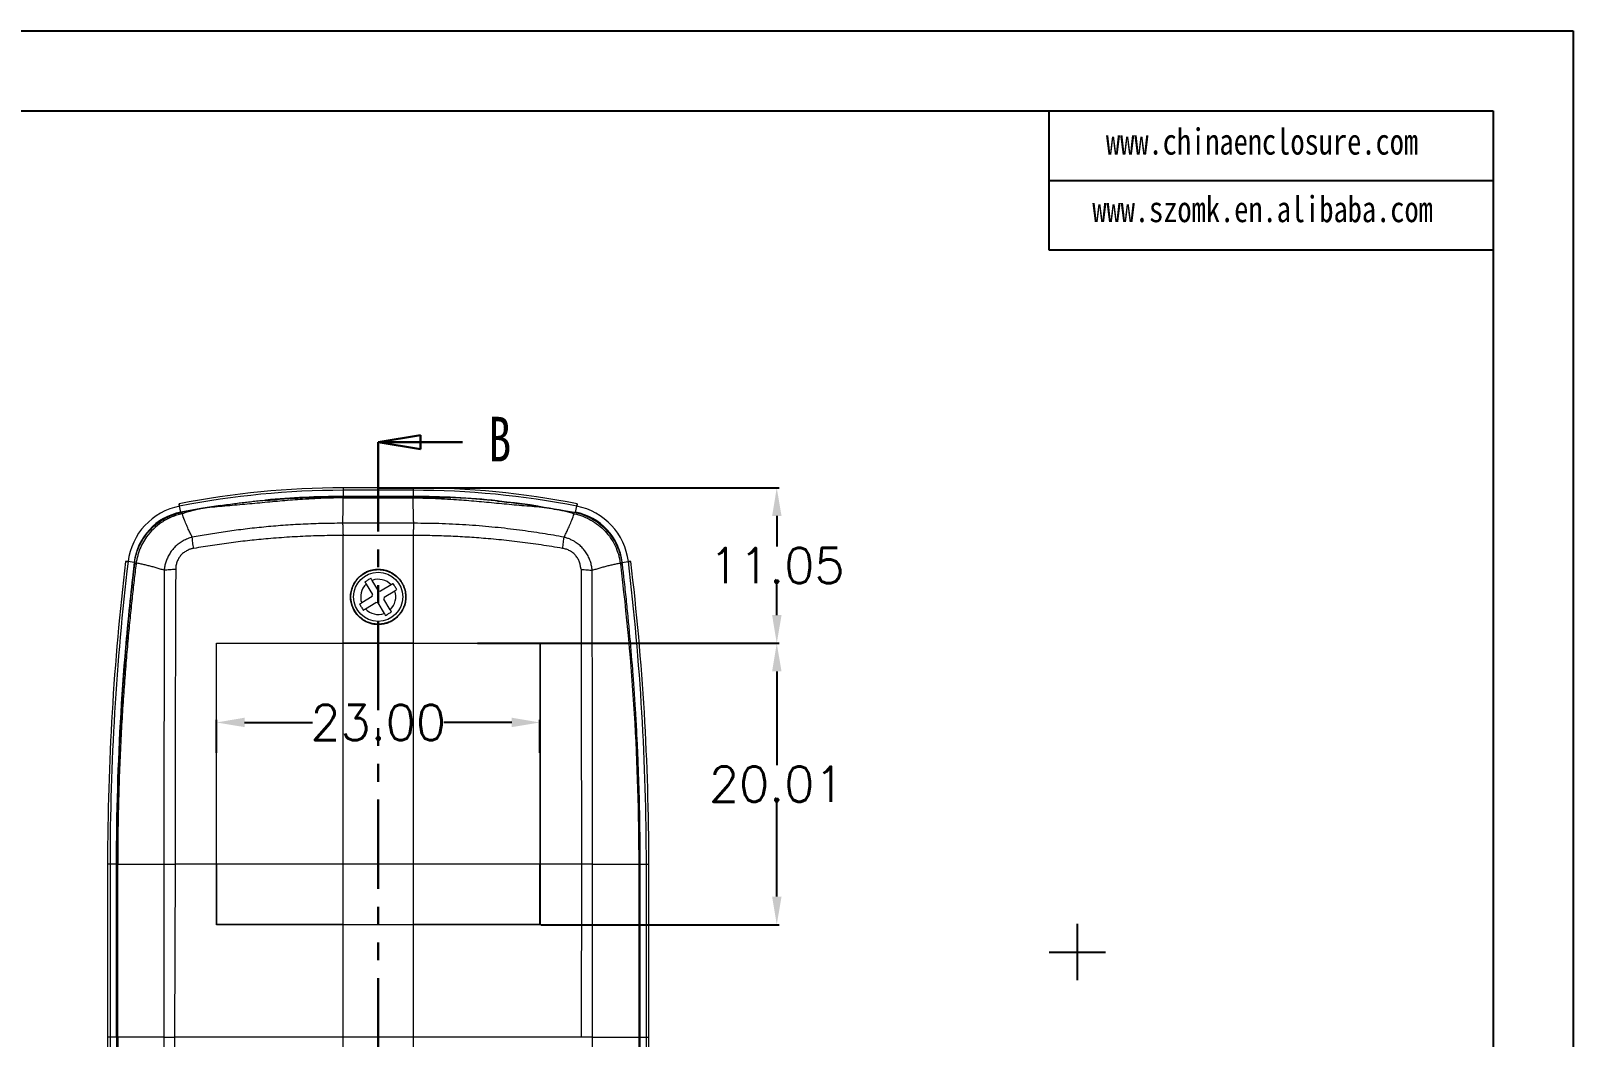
# Model space of a CAD drawing. Header units: inches. Extents: x 1127 to 2406, y 573 to 922.
# Drawn here: x 1355.4 to 1465.1, y 740.4 to 812 of the extents above; entities that cross this region are included whole.
import ezdxf

# ---------------------------------------------------------------- set-up
doc = ezdxf.new("R2010")
doc.units = ezdxf.units.IN
doc.linetypes.add('PHANTOM', pattern=[12.7, 6.35, -1.27, 1.27, -1.27, 1.27, -1.27])
doc.layers.add('文字', color=81, linetype='Continuous')
doc.styles.add('SLDTEXTSTYLE0', font='TXT', dxfattribs={"width": 0.75})
doc.styles.get("Standard").update_dxf_attribs({"font": 'txt', "bigfont": 'gbcbig.shx'})
doc.styles.add('宋体', font='', dxfattribs={"width": 0.8, "height": 3.5})
doc.styles.get('宋体').set_extended_font_data('SimSun')
doc.dimstyles.new('2.5', dxfattribs={"dimtxt": 2.5, "dimasz": 2, "dimexe": 0.18, "dimexo": 0.0625, "dimgap": 0.09, "dimtad": 0, "dimtih": 1, "dimtoh": 1, "dimzin": 0, "dimdsep": 46, "dimtxsty": 'Standard', "dimcen": 2, "dimadec": 0, "dimazin": 0, "dimtfac": 1, "dimtofl": 0, "dimtmove": 0, "dimatfit": 3, "dimfxl": 1, "dimtolj": 1, "dimtzin": 0, "dimarcsym": 0})

# ---------------------------------------------------------------- blocks, each defined once
blk = doc.blocks.new('_CLOSED')
at = {"color": 0, "linetype": 'ByBlock', "lineweight": -2}
for p, q in [((-1, 0.166667), (0, 0)), ((-1, 0.166667), (-1, -0.166667)), ((0, 0), (-1, -0.166667)), ((0, 0), (-1, 0))]:
    blk.add_line(p, q, dxfattribs=at)
blk = doc.blocks.new('*D120')
at = {"color": 0, "lineweight": -2}
for p, q in [((1245.94, 764.41), (1247.93, 764.21)), ((1429.82, 744.47), (1429.82, 748.47)), ((1427.82, 746.47), (1431.82, 746.47))]:
    blk.add_line(p, q, dxfattribs=at)
at = {"color": 0}
blk.add_solid([(1247.96, 764.54), (1247.9, 763.88), (1249.92, 764.02)], dxfattribs=at)
at = {"layer": 'Defpoints', "color": 0}
for p in [(1249.92, 764.02), (1429.82, 746.47)]:
    blk.add_point(p, dxfattribs=at)
at = {"color": 0, "insert": (1238.97, 764.41), "char_height": 2.5, "attachment_point": 5}
blk.add_mtext('\\A1;R180.75', dxfattribs=at)
blk = doc.blocks.new('*D125')
at = {"color": 0, "lineweight": -2}
for p, q in [((1368.59, 760.63), (1368.59, 762.97)), ((1370.59, 762.79), (1375.42, 762.79)), ((1389.59, 762.79), (1384.77, 762.79)), ((1391.59, 760.63), (1391.59, 762.97))]:
    blk.add_line(p, q, dxfattribs=at)
at = {"color": 0}
for points in [[(1370.59, 763.13), (1370.59, 762.46), (1368.59, 762.79)], [(1389.59, 763.13), (1389.59, 762.46), (1391.59, 762.79)]]:
    blk.add_solid(points, dxfattribs=at)
at = {"layer": 'Defpoints', "color": 0}
for p in [(1391.59, 762.79), (1368.59, 760.57), (1391.59, 760.57)]:
    blk.add_point(p, dxfattribs=at)
at = {"color": 0, "insert": (1380.09, 762.79), "char_height": 2.5, "attachment_point": 5}
blk.add_mtext('\\A1;23.00', dxfattribs=at)
blk = doc.blocks.new('*D126')
at = {"color": 0, "lineweight": -2}
for p, q in [((1391.66, 768.42), (1408.62, 768.42)), ((1408.44, 766.42), (1408.44, 759.75)), ((1408.44, 750.41), (1408.44, 757.07)), ((1391.67, 748.41), (1408.62, 748.41))]:
    blk.add_line(p, q, dxfattribs=at)
at = {"color": 0}
for points in [[(1408.11, 766.42), (1408.78, 766.42), (1408.44, 768.42)], [(1408.11, 750.41), (1408.78, 750.41), (1408.44, 748.41)]]:
    blk.add_solid(points, dxfattribs=at)
at = {"layer": 'Defpoints', "color": 0}
for p in [(1391.59, 768.42), (1408.44, 768.42), (1391.6, 748.41)]:
    blk.add_point(p, dxfattribs=at)
at = {"color": 0, "insert": (1408.44, 758.41), "char_height": 2.5, "attachment_point": 5}
blk.add_mtext('\\A1;20.01', dxfattribs=at)
blk = doc.blocks.new('*D127')
at = {"color": 0, "lineweight": -2}
for p, q in [((1380.16, 779.47), (1408.62, 779.47)), ((1408.44, 777.47), (1408.44, 775.29)), ((1408.44, 770.42), (1408.44, 772.61)), ((1387.16, 768.42), (1408.62, 768.42))]:
    blk.add_line(p, q, dxfattribs=at)
at = {"color": 0}
for points in [[(1408.11, 777.47), (1408.78, 777.47), (1408.44, 779.47)], [(1408.11, 770.42), (1408.78, 770.42), (1408.44, 768.42)]]:
    blk.add_solid(points, dxfattribs=at)
at = {"layer": 'Defpoints', "color": 0}
for p in [(1380.09, 779.47), (1408.44, 779.47), (1387.09, 768.42)]:
    blk.add_point(p, dxfattribs=at)
at = {"color": 0, "insert": (1408.44, 773.95), "char_height": 2.5, "attachment_point": 5}
blk.add_mtext('\\A1;11.05', dxfattribs=at)

msp = doc.modelspace()

# ---------------------------------------------------------------- linework, layer by layer
for p, q in [((1127.067, 811.959), (1465.086, 811.959)), ((1465.086, 811.959), (1465.086, 572.957)), ((1135.814, 806.269), (1459.395, 806.269)), ((1427.781, 806.269), (1427.781, 796.389)), ((1459.395, 806.269), (1459.395, 578.647)), ((1427.781, 801.329), (1459.395, 801.329)), ((1427.781, 796.389), (1459.395, 796.389))]:
    msp.add_line(p, q)
at = {"color": 1, "linetype": 'PHANTOM', "lineweight": 30}
msp.add_line((1380.093, 782.711), (1380.093, 703.965), dxfattribs=at)
at = {"color": 7, "linetype": 'Continuous', "lineweight": 30}
msp.add_line((1386.093, 782.711), (1380.093, 782.711), dxfattribs=at)
at = {"color": 7, "linetype": 'Continuous', "lineweight": 15}
for p, q in [((1382.593, 779.47), (1377.593, 779.47)), ((1382.593, 779.295), (1377.593, 779.295)), ((1377.593, 779.295), (1377.593, 778.856)), ((1382.593, 778.856), (1382.593, 779.295)), ((1365.934, 778.341), (1365.967, 778.169)), ((1366.052, 777.738), (1365.967, 778.169)), ((1377.589, 778.755), (1382.597, 778.755)), ((1382.593, 778.856), (1377.593, 778.856)), ((1377.593, 778.833), (1377.593, 778.828)), ((1377.593, 778.833), (1382.593, 778.833)), ((1377.593, 778.828), (1382.593, 778.828)), ((1382.593, 778.833), (1382.593, 778.828)), ((1382.593, 778.833), (1385.266, 778.769)), ((1394.134, 777.738), (1394.219, 778.169)), ((1394.252, 778.341), (1394.219, 778.169)), ((1382.624, 776.95), (1377.563, 776.95)), ((1382.593, 776.084), (1377.593, 776.084)), ((1362.129, 774.245), (1362.303, 774.224)), ((1362.739, 774.172), (1362.303, 774.224)), ((1362.751, 774.071), (1362.76, 774.146)), ((1397.426, 774.148), (1397.435, 774.071)), ((1397.447, 774.172), (1397.883, 774.224)), ((1398.057, 774.245), (1397.883, 774.224)), ((1379.239, 772.633), (1379.697, 771.887)), ((1380.123, 772.149), (1379.665, 772.894)), ((1381.006, 772.574), (1380.26, 772.116)), ((1379.664, 771.75), (1378.919, 771.292)), ((1379.18, 770.866), (1379.926, 771.324)), ((1379.664, 771.75), (1379.697, 771.887)), ((1380.063, 771.291), (1379.926, 771.324)), ((1380.063, 771.291), (1380.521, 770.546)), ((1380.123, 772.149), (1380.26, 772.116)), ((1380.522, 771.69), (1380.489, 771.553)), ((1380.947, 770.807), (1380.489, 771.553)), ((1380.522, 771.69), (1381.267, 772.148)), ((1368.593, 768.42), (1368.582, 768.431)), ((1377.593, 768.42), (1377.593, 768.431)), ((1377.593, 768.431), (1382.593, 768.431)), ((1377.593, 752.72), (1377.593, 768.42)), ((1382.593, 768.42), (1377.593, 768.42)), ((1382.593, 768.431), (1382.593, 768.42)), ((1382.593, 752.72), (1382.593, 768.42)), ((1391.604, 768.431), (1391.593, 768.42)), ((1360.843, 752.72), (1360.843, 740.42)), ((1361.018, 752.72), (1361.018, 740.42)), ((1361.457, 752.72), (1361.018, 752.72)), ((1361.457, 752.72), (1361.457, 740.42)), ((1361.484, 752.72), (1361.48, 752.72)), ((1361.48, 740.42), (1361.48, 752.72)), ((1361.563, 752.72), (1361.484, 752.72)), ((1361.484, 752.72), (1361.484, 740.42)), ((1361.563, 740.42), (1361.563, 752.72)), ((1364.844, 752.72), (1364.844, 740.42)), ((1365.645, 752.72), (1365.601, 740.42)), ((1368.583, 752.72), (1365.645, 752.72)), ((1368.583, 748.41), (1368.583, 752.72)), ((1368.583, 752.72), (1368.593, 752.72)), ((1377.593, 752.72), (1368.593, 752.72)), ((1368.593, 752.72), (1368.593, 748.42)), ((1377.593, 748.42), (1377.593, 752.72)), ((1382.593, 752.72), (1377.593, 752.72)), ((1382.593, 748.42), (1382.593, 752.72)), ((1391.593, 752.72), (1382.593, 752.72)), ((1391.593, 748.42), (1391.593, 752.72)), ((1391.593, 752.72), (1391.604, 752.72)), ((1391.604, 752.72), (1391.604, 748.41)), ((1394.585, 752.72), (1391.604, 752.72)), ((1394.543, 740.42), (1394.585, 752.72)), ((1395.342, 740.42), (1395.342, 752.72)), ((1398.623, 752.72), (1398.623, 740.42)), ((1398.702, 752.72), (1398.623, 752.72)), ((1398.702, 740.42), (1398.702, 752.72)), ((1398.702, 752.72), (1398.706, 752.72)), ((1398.706, 752.72), (1398.706, 740.42)), ((1398.729, 740.42), (1398.729, 752.72)), ((1398.729, 752.72), (1399.168, 752.72)), ((1399.168, 740.42), (1399.168, 752.72)), ((1399.343, 740.42), (1399.343, 752.72)), ((1368.593, 748.42), (1368.583, 748.41)), ((1377.593, 748.42), (1382.593, 748.42)), ((1377.593, 748.41), (1377.593, 748.42)), ((1382.593, 748.41), (1377.593, 748.41)), ((1377.593, 740.42), (1377.593, 748.41)), ((1382.593, 748.42), (1382.593, 748.41)), ((1382.593, 740.42), (1382.593, 748.41)), ((1391.604, 748.41), (1391.593, 748.42)), ((1361.457, 740.42), (1361.018, 740.42)), ((1377.593, 740.42), (1365.601, 740.42)), ((1382.593, 740.42), (1377.593, 740.42)), ((1394.543, 740.42), (1382.593, 740.42)), ((1398.706, 740.42), (1398.702, 740.42)), ((1398.729, 740.42), (1399.168, 740.42))]:
    msp.add_line(p, q, dxfattribs=at)
at = {"color": 8, "linetype": 'Continuous', "lineweight": 15}
for p, q in [((1377.593, 779.47), (1377.593, 779.295)), ((1382.593, 779.295), (1382.593, 779.47)), ((1365.967, 778.169), (1365.934, 778.341)), ((1391.441, 778.173), (1394.023, 777.735)), ((1394.219, 778.169), (1394.252, 778.341)), ((1362.303, 774.224), (1362.129, 774.245)), ((1397.454, 774.112), (1397.447, 774.172)), ((1397.883, 774.224), (1398.057, 774.245)), ((1361.018, 752.72), (1360.843, 752.72)), ((1399.168, 752.72), (1399.343, 752.72)), ((1361.018, 740.42), (1360.843, 740.42)), ((1399.168, 740.42), (1399.343, 740.42))]:
    msp.add_line(p, q, dxfattribs=at)
at = {"color": 8, "linetype": 'Continuous', "lineweight": 15, "flags": 128}
msp.add_lwpolyline([(1368.84, 778.216), (1367.48, 778), (1366.052, 777.738)], dxfattribs=at)
at = {"color": 7, "linetype": 'Continuous', "lineweight": 15}
msp.add_circle((1380.093, 771.72), 1.75, dxfattribs=at)
for centre, radius, start, end in [((1377.593, 718.72), 60.75, 90, 101.06493), ((1377.593, 718.72), 60.575, 90, 101.06493), ((1382.593, 718.72), 60.75, 78.93507, 90), ((1382.593, 718.72), 60.575, 78.93507, 90), ((1366.845, 773.679), 4.575, 101.06493, 173.1607), ((1366.845, 773.679), 4.575, 101.06493, 173.1607), ((1382.616, 719.072), 59.756, 81.50735, 90.02218), ((1393.341, 773.679), 4.575, 6.8393, 78.93507), ((1393.341, 773.679), 4.575, 6.8393, 78.93507), ((1366.845, 773.679), 4.136, 101.06493, 173.1607), ((1393.341, 773.679), 4.136, 6.8393, 78.93507), ((1541.593, 752.72), 180.75, 173.1607, 180), ((1541.593, 752.72), 180.575, 173.1607, 180), ((1541.593, 752.72), 180.136, 173.1607, 180), ((1218.593, 752.72), 180.575, 0, 6.8393), ((1218.593, 752.72), 180.75, 0, 6.8393), ((1380.093, 771.72), 1.25, 133.1072, 200.03328), ((1380.093, 771.72), 1.25, 43.1072, 110.03328), ((1380.093, 771.72), 1.25, 313.1072, 20.03328), ((1380.093, 771.72), 1.25, 223.1072, 290.03328), ((1541.593, 740.42), 180.75, 180, 186.8393), ((1541.593, 740.42), 180.575, 180, 186.8393), ((1218.593, 740.42), 180.575, 353.1607, 0), ((1218.593, 740.42), 180.75, 353.1607, 0)]:
    msp.add_arc(centre, radius, start, end, dxfattribs=at)
at = {"color": 8, "linetype": 'Continuous', "lineweight": 15}
for centre, radius, start, end in [((1377.593, 718.72), 60.136, 90, 95.25472), ((1382.593, 718.72), 60.136, 84.29604, 90), ((1218.593, 752.72), 180.136, 0, 3.33896), ((1218.593, 740.42), 180.136, 356.52664, 0)]:
    msp.add_arc(centre, radius, start, end, dxfattribs=at)
at = {"color": 7, "linetype": 'Continuous', "lineweight": 15}
for points, knots in [([(1377.589, 778.755), (1377.442, 778.754), (1377.135, 778.753), (1376.656, 778.743), (1376.133, 778.727), (1375.482, 778.698), (1374.525, 778.642), (1373.281, 778.544), (1371.849, 778.411), (1370.657, 778.297), (1369.706, 778.211), (1368.994, 778.155), (1368.282, 778.091), (1367.568, 777.999), (1366.974, 777.879), (1366.563, 777.765), (1366.358, 777.698), (1366.258, 777.663), (1366.206, 777.645), (1366.177, 777.634), (1366.159, 777.629), (1366.152, 777.627)], [0, 0, 0, 0, 0.0382384, 0.0797707, 0.1246042, 0.174258, 0.2493375, 0.3741356, 0.498842, 0.6233323, 0.6855047, 0.7476586, 0.809794, 0.8720124, 0.9349283, 0.9671037, 0.983487, 0.9917704, 0.9951027, 0.9981479, 1, 1, 1, 1]), ([(1377.593, 778.828), (1377.327, 778.827), (1376.726, 778.825), (1375.721, 778.802), (1374.803, 778.766), (1374.06, 778.725), (1373.579, 778.695), (1373.153, 778.665), (1372.78, 778.636), (1372.443, 778.608), (1372.151, 778.582), (1371.899, 778.558), (1371.746, 778.544), (1371.596, 778.529), (1371.435, 778.513), (1371.206, 778.489), (1370.979, 778.464), (1370.754, 778.439), (1370.53, 778.413), (1370.309, 778.386), (1370.089, 778.359), (1369.567, 778.293), (1369.12, 778.228), (1368.745, 778.173)], [0, 0, 0, 0, 0.089771, 0.2030233, 0.3397567, 0.4001004, 0.4543429, 0.5024842, 0.5445244, 0.5804633, 0.6168071, 0.6436178, 0.665959, 0.6686394, 0.6947465, 0.7206556, 0.7463668, 0.7718801, 0.7971954, 0.8223129, 0.8472326, 0.8719544, 1, 1, 1, 1]), ([(1372.088, 778.575), (1372.965, 778.648), (1374.796, 778.801), (1376.634, 778.822), (1377.593, 778.833)], [0, 0, 0, 0, 0.4784954, 1, 1, 1, 1]), ([(1377.563, 776.95), (1377.566, 776.999), (1377.574, 777.104), (1377.581, 777.268), (1377.589, 777.544), (1377.593, 777.835), (1377.598, 778.131), (1377.604, 778.351), (1377.607, 778.559), (1377.595, 778.692), (1377.589, 778.755)], [0, 0, 0, 0, 0.0721376, 0.1552255, 0.2492776, 0.4982148, 0.6231333, 0.7480892, 0.8812188, 1, 1, 1, 1]), ([(1382.624, 776.95), (1382.62, 776.999), (1382.612, 777.104), (1382.605, 777.268), (1382.597, 777.544), (1382.593, 777.835), (1382.588, 778.131), (1382.582, 778.351), (1382.579, 778.559), (1382.592, 778.692), (1382.597, 778.755)], [0, 0, 0, 0, 0.0721378, 0.155226, 0.2492785, 0.498216, 0.6231341, 0.7480896, 0.8812191, 1, 1, 1, 1]), ([(1382.597, 778.755), (1382.744, 778.754), (1383.051, 778.753), (1383.53, 778.743), (1384.048, 778.727), (1384.7, 778.697), (1385.657, 778.641), (1386.905, 778.542), (1388.337, 778.409), (1389.529, 778.295), (1390.48, 778.211), (1391.192, 778.155), (1391.901, 778.077), (1392.612, 777.97), (1393.208, 777.86), (1393.621, 777.759), (1393.827, 777.697), (1393.927, 777.663), (1393.98, 777.645), (1394.009, 777.634), (1394.027, 777.629), (1394.034, 777.627)], [0, 0, 0, 0, 0.0381828, 0.0797232, 0.1246226, 0.1731429, 0.2493783, 0.3741983, 0.4989207, 0.6234181, 0.6855916, 0.7477394, 0.8098364, 0.8720223, 0.9349173, 0.9670757, 0.9834655, 0.9917586, 0.9950958, 0.9981563, 1, 1, 1, 1]), ([(1388.567, 778.53), (1389.442, 778.435), (1391.271, 778.237), (1393.08, 777.908), (1394.023, 777.736)], [0, 0, 0, 0, 0.4787581, 1, 1, 1, 1]), ([(1362.76, 774.146), (1362.77, 774.209), (1362.789, 774.333), (1362.827, 774.518), (1362.873, 774.7), (1362.927, 774.88), (1362.99, 775.058), (1363.06, 775.233), (1363.203, 775.548), (1363.455, 775.985), (1363.872, 776.498), (1364.362, 776.942), (1364.825, 777.243), (1365.219, 777.44), (1365.526, 777.564), (1365.84, 777.665), (1366.055, 777.712), (1366.163, 777.735)], [0, 0, 0, 0, 0.0358574, 0.0715541, 0.1071603, 0.1427464, 0.1783831, 0.2141409, 0.2500893, 0.3748705, 0.4997889, 0.6246863, 0.7494436, 0.8124195, 0.8749185, 0.9373186, 1, 1, 1, 1]), ([(1366.152, 777.627), (1366.085, 777.612), (1365.954, 777.583), (1365.764, 777.528), (1365.584, 777.467), (1365.338, 777.372), (1365.033, 777.228), (1364.583, 776.958), (1364.091, 776.56), (1363.644, 776.044), (1363.315, 775.514), (1363.121, 775.082), (1363, 774.715), (1362.925, 774.426), (1362.892, 774.226), (1362.876, 774.124)], [0, 0, 0, 0, 0.0401286, 0.0789424, 0.1161879, 0.1516257, 0.2341637, 0.3135917, 0.4596049, 0.6034652, 0.7128708, 0.8246989, 0.8809806, 0.9396153, 1, 1, 1, 1]), ([(1366.152, 777.627), (1366.151, 777.64), (1366.15, 777.665), (1366.151, 777.695), (1366.153, 777.717), (1366.157, 777.731), (1366.161, 777.733), (1366.163, 777.735)], [0, 0, 0, 0, 0.1973121, 0.3976418, 0.5993391, 0.8006893, 1, 1, 1, 1]), ([(1366.866, 775.958), (1366.828, 776.034), (1366.743, 776.202), (1366.613, 776.482), (1366.464, 776.817), (1366.302, 777.209), (1366.204, 777.481), (1366.152, 777.627)], [0, 0, 0, 0, 0.1295536, 0.2901966, 0.4869649, 0.7228388, 1, 1, 1, 1]), ([(1377.563, 776.95), (1377.307, 776.95), (1376.8, 776.948), (1376.045, 776.933), (1375.304, 776.909), (1374.575, 776.877), (1373.859, 776.835), (1373.157, 776.786), (1372.468, 776.729), (1371.792, 776.665), (1371.13, 776.595), (1370.481, 776.518), (1369.845, 776.436), (1369.223, 776.349), (1368.614, 776.258), (1368.019, 776.162), (1367.438, 776.063), (1367.055, 775.993), (1366.866, 775.958)], [0, 0, 0, 0, 0.0712355, 0.1413171, 0.2102398, 0.2779992, 0.3445922, 0.4100183, 0.4742769, 0.5373676, 0.5992898, 0.6600432, 0.7196274, 0.778042, 0.8352866, 0.8913607, 0.9462649, 1, 1, 1, 1]), ([(1377.563, 776.95), (1377.563, 776.929), (1377.565, 776.871), (1377.564, 776.777), (1377.565, 776.666), (1377.571, 776.542), (1377.579, 776.397), (1377.586, 776.238), (1377.591, 776.134), (1377.593, 776.084)], [0, 0, 0, 0, 0.091351, 0.2498689, 0.3713231, 0.4998296, 0.6808671, 0.8475915, 1, 1, 1, 1]), ([(1382.593, 776.084), (1382.595, 776.12), (1382.598, 776.194), (1382.603, 776.31), (1382.609, 776.432), (1382.616, 776.553), (1382.621, 776.666), (1382.622, 776.777), (1382.621, 776.871), (1382.623, 776.929), (1382.624, 776.95)], [0, 0, 0, 0, 0.1084127, 0.2279196, 0.3585194, 0.5002105, 0.6284352, 0.7501496, 0.9080873, 1, 1, 1, 1]), ([(1393.311, 775.961), (1393.059, 776.006), (1392.547, 776.099), (1391.766, 776.228), (1390.961, 776.351), (1390.131, 776.465), (1389.276, 776.571), (1388.397, 776.666), (1387.494, 776.75), (1386.566, 776.821), (1385.614, 776.878), (1384.638, 776.919), (1383.638, 776.946), (1382.964, 776.949), (1382.624, 776.95)], [0, 0, 0, 0, 0.0715718, 0.145283, 0.2211356, 0.2991292, 0.3792626, 0.4615351, 0.5459458, 0.6324936, 0.7211774, 0.8119955, 0.9049401, 1, 1, 1, 1]), ([(1393.311, 775.96), (1393.348, 776.034), (1393.433, 776.201), (1393.564, 776.478), (1393.714, 776.812), (1393.88, 777.206), (1393.98, 777.479), (1394.034, 777.627)], [0, 0, 0, 0, 0.1269945, 0.2864855, 0.4831759, 0.7202737, 1, 1, 1, 1]), ([(1394.034, 777.627), (1394.034, 777.64), (1394.035, 777.666), (1394.035, 777.695), (1394.033, 777.717), (1394.029, 777.731), (1394.025, 777.734), (1394.023, 777.735)], [0, 0, 0, 0, 0.1988232, 0.3999116, 0.6015674, 0.8020677, 1, 1, 1, 1]), ([(1394.023, 777.735), (1394.085, 777.722), (1394.208, 777.697), (1394.391, 777.648), (1394.57, 777.592), (1394.748, 777.529), (1394.922, 777.457), (1395.094, 777.377), (1395.401, 777.218), (1395.824, 776.942), (1396.314, 776.498), (1396.731, 775.985), (1397.007, 775.507), (1397.182, 775.104), (1397.289, 774.792), (1397.373, 774.473), (1397.408, 774.256), (1397.426, 774.148)], [0, 0, 0, 0, 0.035879, 0.0716199, 0.1072934, 0.1429703, 0.1787216, 0.2146178, 0.2507284, 0.3754034, 0.5004173, 0.6252316, 0.7501015, 0.812792, 0.8750871, 0.937364, 1, 1, 1, 1]), ([(1394.034, 777.627), (1394.453, 777.539), (1394.856, 777.388), (1395.599, 776.97), (1395.937, 776.705), (1396.517, 776.084), (1396.759, 775.729), (1397.126, 774.961), (1397.25, 774.549), (1397.31, 774.125)], [0, 0, 0, 0, 0.25, 0.25, 0.5, 0.5, 0.75, 0.75, 1, 1, 1, 1]), ([(1366.866, 775.958), (1366.811, 775.943), (1366.7, 775.912), (1366.538, 775.853), (1366.379, 775.785), (1366.224, 775.707), (1366.074, 775.618), (1365.929, 775.519), (1365.791, 775.411), (1365.659, 775.292), (1365.535, 775.165), (1365.39, 774.992), (1365.236, 774.767), (1365.09, 774.486), (1364.981, 774.196), (1364.905, 773.903), (1364.881, 773.706), (1364.868, 773.608)], [0, 0, 0, 0, 0.05210485, 0.10435785, 0.15679278, 0.20947031, 0.26244947, 0.31569737, 0.36917367, 0.42286433, 0.47677714, 0.53093041, 0.62830108, 0.72516451, 0.81880423, 0.91038967, 1, 1, 1, 1]), ([(1366.965, 775.166), (1366.943, 775.311), (1366.922, 775.456), (1366.889, 775.727), (1366.875, 775.851), (1366.866, 775.958)], [0, 0, 0, 0, 0.5, 0.5, 1, 1, 1, 1]), ([(1377.593, 776.084), (1377.339, 776.083), (1376.832, 776.082), (1376.07, 776.068), (1375.308, 776.045), (1374.546, 776.011), (1373.783, 775.969), (1373.019, 775.916), (1372.076, 775.839), (1370.949, 775.728), (1369.633, 775.571), (1368.302, 775.386), (1367.413, 775.239), (1366.965, 775.166)], [0, 0, 0, 0, 0.0711738, 0.1424115, 0.2137227, 0.285117, 0.3566042, 0.4281939, 0.4998954, 0.6222826, 0.746401, 0.8722933, 1, 1, 1, 1]), ([(1393.21, 775.168), (1392.954, 775.21), (1392.443, 775.295), (1391.679, 775.412), (1390.919, 775.519), (1390.163, 775.617), (1389.413, 775.706), (1388.667, 775.785), (1387.727, 775.873), (1386.591, 775.96), (1385.257, 776.032), (1383.925, 776.077), (1383.037, 776.082), (1382.593, 776.084)], [0, 0, 0, 0, 0.0731942, 0.1457926, 0.2178025, 0.2892316, 0.3600874, 0.4303782, 0.500112, 0.6255086, 0.7505879, 0.8754011, 1, 1, 1, 1]), ([(1393.21, 775.168), (1393.232, 775.312), (1393.253, 775.457), (1393.287, 775.728), (1393.301, 775.853), (1393.311, 775.961)], [0, 0, 0, 0, 0.5, 0.5, 1, 1, 1, 1]), ([(1395.318, 773.609), (1395.312, 773.662), (1395.3, 773.77), (1395.27, 773.929), (1395.232, 774.088), (1395.184, 774.246), (1395.127, 774.401), (1395.06, 774.554), (1394.982, 774.703), (1394.894, 774.847), (1394.797, 774.986), (1394.655, 775.163), (1394.454, 775.367), (1394.21, 775.557), (1393.972, 775.704), (1393.749, 775.814), (1393.527, 775.9), (1393.379, 775.941), (1393.311, 775.96)], [0, 0, 0, 0, 0.0489599, 0.0981544, 0.1477034, 0.197625, 0.2478551, 0.2983601, 0.3491548, 0.4002772, 0.4517636, 0.5035781, 0.6065389, 0.7105719, 0.7839163, 0.8603749, 0.9356229, 1, 1, 1, 1]), ([(1366.965, 775.166), (1366.935, 775.16), (1366.876, 775.15), (1366.789, 775.127), (1366.689, 775.096), (1366.577, 775.053), (1366.416, 774.973), (1366.229, 774.847), (1366.035, 774.657), (1365.88, 774.436), (1365.786, 774.231), (1365.735, 774.06), (1365.708, 773.929), (1365.691, 773.796), (1365.69, 773.707), (1365.689, 773.662)], [0, 0, 0, 0, 0.0419165, 0.0836155, 0.1252267, 0.1882005, 0.2505481, 0.3755051, 0.5004456, 0.6252828, 0.7500702, 0.8121415, 0.874991, 0.9372848, 1, 1, 1, 1]), ([(1394.541, 773.664), (1394.535, 773.677), (1394.523, 773.703), (1394.509, 773.745), (1394.498, 773.787), (1394.49, 773.845), (1394.477, 773.933), (1394.454, 774.052), (1394.401, 774.228), (1394.306, 774.439), (1394.145, 774.664), (1393.949, 774.855), (1393.723, 775.003), (1393.475, 775.113), (1393.299, 775.149), (1393.21, 775.168)], [0, 0, 0, 0, 0.0192652, 0.0397845, 0.0617371, 0.0788307, 0.1218579, 0.184912, 0.2473394, 0.3759232, 0.5039519, 0.6274186, 0.7519104, 0.8748755, 1, 1, 1, 1]), ([(1362.751, 774.071), (1362.713, 773.752), (1362.621, 772.966), (1362.485, 771.725), (1362.352, 770.418), (1362.189, 768.694), (1362.047, 767.019), (1361.915, 765.217), (1361.788, 763.278), (1361.656, 760.786), (1361.552, 757.915), (1361.494, 755.249), (1361.488, 753.54), (1361.484, 752.72)], [0, 0, 0, 0, 0.0449595, 0.1110291, 0.1749817, 0.2291519, 0.3537388, 0.410672, 0.4823127, 0.6262095, 0.7604559, 0.885053, 1, 1, 1, 1]), ([(1362.867, 774.058), (1362.82, 773.665), (1362.722, 772.848), (1362.581, 771.574), (1362.438, 770.204), (1362.297, 768.737), (1362.161, 767.173), (1362.031, 765.513), (1361.909, 763.737), (1361.798, 761.826), (1361.702, 759.764), (1361.626, 757.55), (1361.574, 755.185), (1361.567, 753.559), (1361.563, 752.72)], [0, 0, 0, 0, 0.0554503, 0.1153849, 0.1798019, 0.2486992, 0.3220749, 0.3999276, 0.482256, 0.5717581, 0.6682827, 0.7718297, 0.882401, 1, 1, 1, 1]), ([(1361.808, 763.554), (1361.925, 765.287), (1362.16, 768.8), (1362.552, 772.298), (1362.75, 774.071)], [0, 0, 0, 0, 0.49335664, 1, 1, 1, 1]), ([(1364.868, 773.608), (1364.774, 773.639), (1364.583, 773.701), (1364.298, 773.786), (1364.013, 773.866), (1363.728, 773.939), (1363.442, 774.007), (1363.157, 774.07), (1362.97, 774.106), (1362.876, 774.124)], [0, 0, 0, 0, 0.1364492, 0.2748655, 0.4153445, 0.5579874, 0.7029013, 0.8501992, 1, 1, 1, 1]), ([(1364.868, 773.608), (1364.87, 770.153), (1364.863, 766.68), (1364.85, 759.711), (1364.844, 756.216), (1364.844, 752.72)], [0, 0, 0, 0, 0.5, 0.5, 1, 1, 1, 1]), ([(1365.689, 773.662), (1365.54, 773.659), (1365.39, 773.653), (1365.11, 773.635), (1364.98, 773.623), (1364.868, 773.608)], [0, 0, 0, 0, 0.5, 0.5, 1, 1, 1, 1]), ([(1365.689, 773.662), (1365.687, 773.253), (1365.684, 772.436), (1365.679, 771.208), (1365.675, 769.979), (1365.671, 768.749), (1365.667, 767.519), (1365.663, 766.287), (1365.66, 765.055), (1365.657, 763.823), (1365.655, 762.59), (1365.652, 761.357), (1365.65, 760.123), (1365.649, 758.889), (1365.647, 757.655), (1365.646, 756.421), (1365.645, 755.187), (1365.645, 753.954), (1365.645, 753.131), (1365.645, 752.72)], [0, 0, 0, 0, 0.0589377, 0.117861, 0.17677, 0.2356647, 0.294545, 0.3534111, 0.4122629, 0.4711004, 0.5299237, 0.5887328, 0.6475277, 0.7063085, 0.765075, 0.8238274, 0.8825657, 0.9412899, 1, 1, 1, 1]), ([(1380.093, 769.746), (1380.044, 769.747), (1379.948, 769.748), (1379.805, 769.763), (1379.667, 769.787), (1379.532, 769.82), (1379.402, 769.863), (1379.276, 769.915), (1379.154, 769.977), (1379.036, 770.048), (1378.922, 770.129), (1378.813, 770.22), (1378.649, 770.375), (1378.452, 770.613), (1378.264, 770.955), (1378.146, 771.327), (1378.108, 771.716), (1378.146, 772.106), (1378.264, 772.477), (1378.453, 772.819), (1378.686, 773.1), (1378.939, 773.323), (1379.199, 773.486), (1379.479, 773.602), (1379.78, 773.673), (1379.987, 773.681), (1380.093, 773.686)], [0, 0, 0, 0, 0.0235923, 0.0466233, 0.069204, 0.0914516, 0.1134892, 0.1354428, 0.1574404, 0.179609, 0.2020727, 0.2249507, 0.2483561, 0.3116237, 0.373948, 0.4367437, 0.5000083, 0.5632932, 0.6261673, 0.6885785, 0.7519761, 0.8027535, 0.8516245, 0.8998961, 0.9489229, 1, 1, 1, 1]), ([(1380.093, 769.781), (1380.044, 769.782), (1379.946, 769.784), (1379.801, 769.801), (1379.658, 769.828), (1379.517, 769.867), (1379.301, 769.943), (1379.021, 770.087), (1378.713, 770.34), (1378.461, 770.648), (1378.283, 770.992), (1378.177, 771.354), (1378.143, 771.72), (1378.177, 772.086), (1378.283, 772.447), (1378.46, 772.792), (1378.713, 773.1), (1379.021, 773.352), (1379.329, 773.512), (1379.609, 773.603), (1379.849, 773.65), (1380.012, 773.656), (1380.093, 773.659)], [0, 0, 0, 0, 0.0241489, 0.0480977, 0.0719841, 0.0959468, 0.120123, 0.1850608, 0.2500866, 0.3150244, 0.3800503, 0.4399937, 0.5000244, 0.5599678, 0.6199984, 0.6849362, 0.7499621, 0.8148999, 0.8799258, 0.9200385, 0.9598492, 1, 1, 1, 1]), ([(1380.093, 773.686), (1380.142, 773.685), (1380.238, 773.683), (1380.381, 773.668), (1380.519, 773.645), (1380.653, 773.612), (1380.783, 773.569), (1380.909, 773.517), (1381.031, 773.455), (1381.149, 773.384), (1381.263, 773.303), (1381.372, 773.213), (1381.536, 773.057), (1381.733, 772.819), (1381.922, 772.478), (1382.04, 772.106), (1382.078, 771.716), (1382.04, 771.327), (1381.922, 770.955), (1381.734, 770.613), (1381.501, 770.332), (1381.248, 770.109), (1380.988, 769.945), (1380.707, 769.829), (1380.407, 769.758), (1380.199, 769.75), (1380.093, 769.746)], [0, 0, 0, 0, 0.02355993, 0.04656195, 0.06911713, 0.09134324, 0.1133633, 0.13530385, 0.15729275, 0.17945706, 0.20192085, 0.22480331, 0.24821725, 0.31159435, 0.37402276, 0.43688168, 0.50018059, 0.56343112, 0.62624205, 0.68854934, 0.75183753, 0.8026014, 0.85147974, 0.89978006, 0.94885609, 1, 1, 1, 1]), ([(1380.093, 773.659), (1380.142, 773.658), (1380.24, 773.656), (1380.385, 773.639), (1380.528, 773.612), (1380.669, 773.573), (1380.885, 773.497), (1381.165, 773.353), (1381.473, 773.1), (1381.726, 772.792), (1381.903, 772.448), (1382.01, 772.086), (1382.043, 771.72), (1382.01, 771.355), (1381.903, 770.993), (1381.726, 770.648), (1381.473, 770.34), (1381.166, 770.088), (1380.857, 769.928), (1380.577, 769.837), (1380.337, 769.79), (1380.175, 769.784), (1380.093, 769.781)], [0, 0, 0, 0, 0.0241489, 0.0480977, 0.0719841, 0.0959468, 0.120123, 0.1850608, 0.2500866, 0.3150244, 0.3800503, 0.4399937, 0.5000244, 0.5599678, 0.6199984, 0.6849362, 0.7499621, 0.8148999, 0.8799258, 0.9200385, 0.9598492, 1, 1, 1, 1]), ([(1394.585, 752.72), (1394.583, 753.133), (1394.58, 753.959), (1394.575, 755.197), (1394.571, 756.435), (1394.567, 757.672), (1394.563, 758.909), (1394.559, 760.144), (1394.556, 761.379), (1394.553, 762.613), (1394.551, 763.846), (1394.549, 765.078), (1394.547, 766.309), (1394.545, 767.539), (1394.544, 768.767), (1394.542, 769.993), (1394.542, 771.219), (1394.541, 772.442), (1394.541, 773.257), (1394.541, 773.664)], [0, 0, 0, 0, 0.0589504, 0.1178849, 0.1768037, 0.2357066, 0.2945937, 0.353465, 0.4123204, 0.4711599, 0.5299836, 0.5887914, 0.6475832, 0.7063592, 0.7651192, 0.8238634, 0.8825915, 0.9413037, 1, 1, 1, 1]), ([(1394.541, 773.664), (1394.683, 773.66), (1394.824, 773.654), (1395.089, 773.635), (1395.211, 773.623), (1395.318, 773.609)], [0, 0, 0, 0, 0.5, 0.5, 1, 1, 1, 1]), ([(1395.342, 752.72), (1395.342, 756.216), (1395.336, 759.711), (1395.323, 766.68), (1395.316, 770.154), (1395.318, 773.609)], [0, 0, 0, 0, 0.5, 0.5, 1, 1, 1, 1]), ([(1395.318, 773.609), (1395.412, 773.64), (1395.603, 773.702), (1395.887, 773.787), (1396.172, 773.866), (1396.458, 773.94), (1396.743, 774.008), (1397.029, 774.07), (1397.216, 774.107), (1397.31, 774.125)], [0, 0, 0, 0, 0.136273, 0.274574, 0.4149972, 0.5576427, 0.7026162, 0.8500294, 1, 1, 1, 1]), ([(1397.435, 774.071), (1397.473, 773.752), (1397.565, 772.969), (1397.7, 771.732), (1397.833, 770.43), (1397.996, 768.706), (1398.139, 767.019), (1398.271, 765.214), (1398.402, 763.218), (1398.536, 760.663), (1398.639, 757.737), (1398.693, 755.124), (1398.699, 753.486), (1398.702, 752.72)], [0, 0, 0, 0, 0.0450259, 0.1104844, 0.1745324, 0.2284361, 0.3531927, 0.4118821, 0.4821418, 0.6336427, 0.7704526, 0.8925716, 1, 1, 1, 1]), ([(1379.573, 773.044), (1379.538, 773.022), (1379.467, 772.978), (1379.36, 772.913), (1379.254, 772.847), (1379.183, 772.804), (1379.147, 772.782)], [0, 0, 0, 0, 0.2498644, 0.5, 0.7498806, 1, 1, 1, 1]), ([(1379.147, 772.782), (1379.155, 772.77), (1379.173, 772.739), (1379.204, 772.689), (1379.227, 772.652), (1379.239, 772.633)], [0, 0, 0, 0, 0.2569235, 0.6253826, 1, 1, 1, 1]), ([(1379.665, 772.894), (1379.664, 772.896), (1379.648, 772.922), (1379.617, 772.973), (1379.588, 773.02), (1379.573, 773.044)], [0, 0, 0, 0, 0.0299849, 0.5081316, 1, 1, 1, 1]), ([(1381.155, 772.666), (1381.143, 772.658), (1381.112, 772.64), (1381.062, 772.609), (1381.025, 772.586), (1381.006, 772.574)], [0, 0, 0, 0, 0.2569235, 0.6253826, 1, 1, 1, 1]), ([(1378.919, 771.292), (1378.907, 771.285), (1378.876, 771.265), (1378.825, 771.234), (1378.788, 771.212), (1378.769, 771.2)], [0, 0, 0, 0, 0.2323238, 0.6127512, 1, 1, 1, 1]), ([(1381.267, 772.148), (1381.269, 772.149), (1381.295, 772.165), (1381.346, 772.196), (1381.393, 772.225), (1381.417, 772.24)], [0, 0, 0, 0, 0.0299849, 0.5081316, 1, 1, 1, 1]), ([(1379.031, 770.774), (1379.041, 770.78), (1379.064, 770.794), (1379.102, 770.818), (1379.142, 770.842), (1379.169, 770.859), (1379.18, 770.866)], [0, 0, 0, 0, 0.198405, 0.4816851, 0.7677454, 1, 1, 1, 1]), ([(1380.521, 770.546), (1380.528, 770.534), (1380.548, 770.503), (1380.579, 770.452), (1380.601, 770.415), (1380.613, 770.396)], [0, 0, 0, 0, 0.2323238, 0.6127512, 1, 1, 1, 1]), ([(1381.039, 770.658), (1381.033, 770.668), (1381.019, 770.691), (1380.995, 770.729), (1380.971, 770.769), (1380.954, 770.796), (1380.947, 770.807)], [0, 0, 0, 0, 0.198405, 0.4816851, 0.7677454, 1, 1, 1, 1]), ([(1368.582, 768.431), (1368.915, 768.431), (1369.58, 768.431), (1370.578, 768.431), (1371.577, 768.431), (1372.578, 768.431), (1373.58, 768.431), (1374.582, 768.431), (1375.585, 768.431), (1376.589, 768.431), (1377.258, 768.431), (1377.593, 768.431)], [0, 0, 0, 0, 0.1109111, 0.2218719, 0.3328826, 0.4439432, 0.5550539, 0.6662148, 0.777426, 0.8886877, 1, 1, 1, 1]), ([(1368.593, 752.72), (1368.593, 753.123), (1368.593, 753.929), (1368.593, 755.138), (1368.593, 756.347), (1368.593, 757.556), (1368.593, 758.765), (1368.593, 759.973), (1368.593, 761.182), (1368.593, 762.389), (1368.593, 763.597), (1368.593, 764.804), (1368.593, 766.01), (1368.593, 767.216), (1368.593, 768.019), (1368.593, 768.42)], [0, 0, 0, 0, 0.0768573, 0.1537256, 0.2306048, 0.307495, 0.3843962, 0.4613083, 0.5382314, 0.6151654, 0.6921104, 0.7690664, 0.8460333, 0.9230112, 1, 1, 1, 1]), ([(1368.593, 768.42), (1368.926, 768.42), (1369.591, 768.42), (1370.59, 768.42), (1371.589, 768.42), (1372.589, 768.42), (1373.59, 768.42), (1374.59, 768.42), (1375.591, 768.42), (1376.592, 768.42), (1377.259, 768.42), (1377.593, 768.42)], [0, 0, 0, 0, 0.11116669, 0.22230276, 0.33342781, 0.44455591, 0.55567902, 0.66678361, 0.77786166, 0.88892726, 1, 1, 1, 1]), ([(1382.593, 768.431), (1382.928, 768.431), (1383.597, 768.431), (1384.601, 768.431), (1385.604, 768.431), (1386.607, 768.431), (1387.608, 768.431), (1388.609, 768.431), (1389.608, 768.431), (1390.607, 768.431), (1391.271, 768.431), (1391.604, 768.431)], [0, 0, 0, 0, 0.1113123, 0.222574, 0.3337852, 0.4449461, 0.5560568, 0.6671174, 0.7781281, 0.8890889, 1, 1, 1, 1]), ([(1382.593, 768.42), (1382.927, 768.42), (1383.594, 768.42), (1384.595, 768.42), (1385.596, 768.42), (1386.597, 768.42), (1387.597, 768.42), (1388.597, 768.42), (1389.596, 768.42), (1390.595, 768.42), (1391.26, 768.42), (1391.593, 768.42)], [0, 0, 0, 0, 0.1110765, 0.2221445, 0.3332232, 0.4443268, 0.5554478, 0.6665739, 0.7776978, 0.8888334, 1, 1, 1, 1]), ([(1391.593, 768.42), (1391.593, 768.019), (1391.593, 767.216), (1391.593, 766.01), (1391.593, 764.804), (1391.593, 763.597), (1391.593, 762.389), (1391.593, 761.182), (1391.593, 759.973), (1391.593, 758.765), (1391.593, 757.556), (1391.593, 756.347), (1391.593, 755.138), (1391.593, 753.929), (1391.593, 753.123), (1391.593, 752.72)], [0, 0, 0, 0, 0.0769888, 0.1539667, 0.2309336, 0.3078896, 0.3848346, 0.4617686, 0.5386917, 0.6156038, 0.692505, 0.7693952, 0.8462744, 0.9231427, 1, 1, 1, 1]), ([(1398.397, 763.21), (1398.486, 761.497), (1398.667, 758.003), (1398.693, 754.504), (1398.706, 752.72)], [0, 0, 0, 0, 0.4902563, 1, 1, 1, 1]), ([(1364.844, 752.72), (1364.956, 752.72), (1365.084, 752.72), (1365.357, 752.72), (1365.501, 752.72), (1365.645, 752.72)], [0, 0, 0, 0, 0.5, 0.5, 1, 1, 1, 1]), ([(1377.593, 748.42), (1377.259, 748.42), (1376.592, 748.42), (1375.591, 748.42), (1374.591, 748.42), (1373.59, 748.42), (1372.59, 748.42), (1371.59, 748.42), (1370.59, 748.42), (1369.591, 748.42), (1368.926, 748.42), (1368.593, 748.42)], [0, 0, 0, 0, 0.1110438, 0.2221044, 0.3331819, 0.4442762, 0.5553873, 0.6665152, 0.77766, 0.8888216, 1, 1, 1, 1]), ([(1391.593, 748.42), (1391.26, 748.42), (1390.595, 748.42), (1389.596, 748.42), (1388.596, 748.42), (1387.596, 748.42), (1386.596, 748.42), (1385.595, 748.42), (1384.595, 748.42), (1383.594, 748.42), (1382.927, 748.42), (1382.593, 748.42)], [0, 0, 0, 0, 0.1111784, 0.22234, 0.3334848, 0.4446127, 0.5557238, 0.6668181, 0.7778956, 0.8889562, 1, 1, 1, 1]), ([(1361.484, 740.42), (1361.485, 740.142), (1361.486, 739.581), (1361.492, 738.731), (1361.502, 737.863), (1361.516, 736.978), (1361.536, 736.076), (1361.557, 735.295), (1361.576, 734.671), (1361.592, 734.169), (1361.612, 733.608), (1361.64, 732.904), (1361.678, 732.046), (1361.727, 731.034), (1361.787, 729.939), (1361.853, 728.864), (1361.926, 727.783), (1362.002, 726.738), (1362.081, 725.743), (1362.131, 725.136), (1362.156, 724.862), (1362.156, 724.858)], [0, 0, 0, 0, 0.0534658, 0.1080398, 0.1637223, 0.220513, 0.2784121, 0.3374196, 0.371007, 0.3986769, 0.4339902, 0.4792077, 0.5343293, 0.5993552, 0.6742852, 0.7453188, 0.8068631, 0.8828438, 0.9469461, 0.9991701, 1, 1, 1, 1]), ([(1361.563, 740.42), (1361.564, 739.999), (1361.566, 739.17), (1361.58, 737.946), (1361.601, 736.761), (1361.629, 735.615), (1361.663, 734.508), (1361.703, 733.441), (1361.747, 732.412), (1361.795, 731.423), (1361.847, 730.474), (1361.946, 728.812), (1362.109, 726.533), (1362.356, 723.733), (1362.61, 721.253), (1362.793, 719.709), (1362.878, 718.989)], [0, 0, 0, 0, 0.05880482, 0.11579162, 0.17096104, 0.22431355, 0.2758495, 0.32556912, 0.37347257, 0.41955987, 0.46383102, 0.50628593, 0.65196773, 0.78282068, 0.89883528, 1, 1, 1, 1]), ([(1364.844, 740.42), (1364.844, 737.138), (1364.85, 733.857), (1364.862, 727.313), (1364.868, 724.05), (1364.869, 720.802)], [0, 0, 0, 0, 0.5, 0.5, 1, 1, 1, 1]), ([(1365.601, 740.42), (1365.603, 740.008), (1365.606, 739.185), (1365.611, 737.951), (1365.616, 736.717), (1365.62, 735.484), (1365.623, 734.251), (1365.627, 733.019), (1365.63, 731.788), (1365.633, 730.557), (1365.635, 729.328), (1365.638, 728.099), (1365.639, 726.872), (1365.641, 725.646), (1365.642, 724.421), (1365.643, 723.197), (1365.643, 721.975), (1365.643, 721.161), (1365.643, 720.755)], [0, 0, 0, 0, 0.062601, 0.1251886, 0.1877628, 0.2503236, 0.3128709, 0.3754047, 0.4379251, 0.5004319, 0.5629253, 0.6254052, 0.6878715, 0.7503243, 0.8127636, 0.8751893, 0.9376014, 1, 1, 1, 1]), ([(1395.342, 740.42), (1395.23, 740.42), (1395.102, 740.42), (1394.83, 740.42), (1394.686, 740.42), (1394.543, 740.42)], [0, 0, 0, 0, 0.5, 0.5, 1, 1, 1, 1]), ([(1395.317, 720.802), (1395.318, 724.05), (1395.324, 727.313), (1395.336, 733.857), (1395.342, 737.138), (1395.342, 740.42)], [0, 0, 0, 0, 0.5, 0.5, 1, 1, 1, 1])]:
    msp.add_open_spline(points, degree=3, knots=knots, dxfattribs=at)
at = {"color": 8, "linetype": 'Continuous', "lineweight": 15}
msp.add_open_spline([(1368.745, 778.173), (1368.673, 778.163), (1367.808, 778.043), (1366.95, 777.883), (1366.163, 777.735)], degree=3, knots=[0, 0, 0, 0, 0.0829537, 1, 1, 1, 1], dxfattribs=at)
at = {"color": 7, "linetype": 'Continuous', "lineweight": 15}
for points in [[(1377.593, 778.828), (1377.592, 778.824), (1377.59, 778.798), (1377.589, 778.755)], [(1382.597, 778.755), (1382.596, 778.798), (1382.594, 778.824), (1382.593, 778.828)], [(1377.593, 768.431), (1377.593, 770.99), (1377.593, 773.542), (1377.593, 776.084)], [(1382.593, 768.431), (1382.593, 770.99), (1382.593, 773.542), (1382.593, 776.084)], [(1362.751, 774.071), (1362.753, 774.071), (1362.797, 774.066), (1362.867, 774.058)], [(1362.876, 774.124), (1362.804, 774.136), (1362.761, 774.144), (1362.76, 774.146)], [(1362.876, 774.124), (1362.873, 774.102), (1362.87, 774.08), (1362.867, 774.058)], [(1397.426, 774.148), (1397.425, 774.145), (1397.382, 774.137), (1397.31, 774.125)], [(1397.31, 774.125), (1397.313, 774.103), (1397.316, 774.08), (1397.319, 774.058)], [(1397.319, 774.058), (1397.389, 774.066), (1397.433, 774.071), (1397.435, 774.071)], [(1397.319, 774.058), (1398.18, 766.981), (1398.623, 759.851), (1398.623, 752.72)], [(1381.417, 772.24), (1381.373, 772.311), (1381.286, 772.453), (1381.199, 772.595), (1381.155, 772.666)], [(1378.769, 771.2), (1378.813, 771.129), (1378.9, 770.987), (1378.987, 770.845), (1379.031, 770.774)], [(1380.613, 770.396), (1380.684, 770.44), (1380.826, 770.527), (1380.968, 770.614), (1381.039, 770.658)], [(1368.583, 752.72), (1368.583, 757.967), (1368.583, 763.213), (1368.582, 768.431)], [(1391.604, 768.431), (1391.604, 763.213), (1391.604, 757.967), (1391.604, 752.72)], [(1361.563, 752.72), (1362.454, 752.72), (1363.562, 752.72), (1364.844, 752.72)], [(1395.342, 752.72), (1395.126, 752.72), (1394.86, 752.72), (1394.585, 752.72)], [(1395.342, 752.72), (1396.624, 752.72), (1397.732, 752.72), (1398.623, 752.72)], [(1377.593, 748.41), (1374.585, 748.41), (1371.578, 748.41), (1368.583, 748.41)], [(1391.604, 748.41), (1388.608, 748.41), (1385.601, 748.41), (1382.593, 748.41)], [(1361.484, 740.42), (1361.489, 740.42), (1361.517, 740.42), (1361.563, 740.42)], [(1364.844, 740.42), (1363.562, 740.42), (1362.454, 740.42), (1361.563, 740.42)], [(1364.844, 740.42), (1365.061, 740.42), (1365.326, 740.42), (1365.601, 740.42)], [(1377.593, 715.37), (1377.593, 723.641), (1377.593, 732.031), (1377.593, 740.42)], [(1382.593, 715.37), (1382.593, 723.641), (1382.593, 732.031), (1382.593, 740.42)], [(1395.342, 740.42), (1396.624, 740.42), (1397.732, 740.42), (1398.623, 740.42)], [(1398.623, 740.42), (1398.623, 733.258), (1398.176, 726.097), (1397.308, 718.989)], [(1398.702, 740.42), (1398.697, 740.42), (1398.669, 740.42), (1398.623, 740.42)]]:
    msp.add_open_spline(points, degree=3, dxfattribs=at)

# ---------------------------------------------------------------- block references
at = {"color": 7, "linetype": 'Continuous', "lineweight": 30, "xscale": 3, "yscale": 3, "zscale": 0.5, "rotation": 180}
msp.add_blockref('_CLOSED', (1380.093, 782.711), dxfattribs=at)

# ---------------------------------------------------------------- texts
at = {"color": 7, "linetype": 'Continuous', "insert": (1387.934, 784.521), "char_height": 3.175, "attachment_point": 1, "style": 'SLDTEXTSTYLE0'}
msp.add_mtext('B', dxfattribs=at)
at = {"layer": '文字', "color": 0, "char_height": 1.85469, "width": 32.5852, "attachment_point": 1, "style": '宋体'}
for s, insert in [('www.chinaenclosure.com', (1431.854, 805.018)), ('www.szomk.en.alibaba.com', (1430.884, 800.215))]:
    msp.add_mtext(s, dxfattribs=dict(at, insert=insert))

# ---------------------------------------------------------------- dimensions: what is measured, and where the dimension line sits
for base, p1, p2, picture, middle in [((1408.443, 779.47), (1387.093, 768.42), (1380.093, 779.47), '*D127', (1408.443, 773.945)), ((1408.443, 768.42), (1391.604, 748.41), (1391.593, 768.42), '*D126', (1408.443, 758.415))]:
    dim = msp.add_linear_dim(base=base, p1=p1, p2=p2, angle=90, dimstyle='2.5')
    dim.commit()
    dim.dimension.update_dxf_attribs({"geometry": picture, "text_midpoint": middle})
dim = msp.add_radius_dim(center=(1429.815, 746.47), mpoint=(1249.919, 764.018), dimstyle='2.5')
dim.commit()
dim.dimension.update_dxf_attribs({"geometry": '*D120', "text_midpoint": (1238.973, 764.406)})
dim = msp.add_linear_dim(base=(1391.593, 762.793), p1=(1368.593, 760.57), p2=(1391.593, 760.57), dimstyle='2.5')
dim.commit()
dim.dimension.update_dxf_attribs({"geometry": '*D125', "text_midpoint": (1380.093, 762.793)})

doc.saveas('drawing.dxf')
